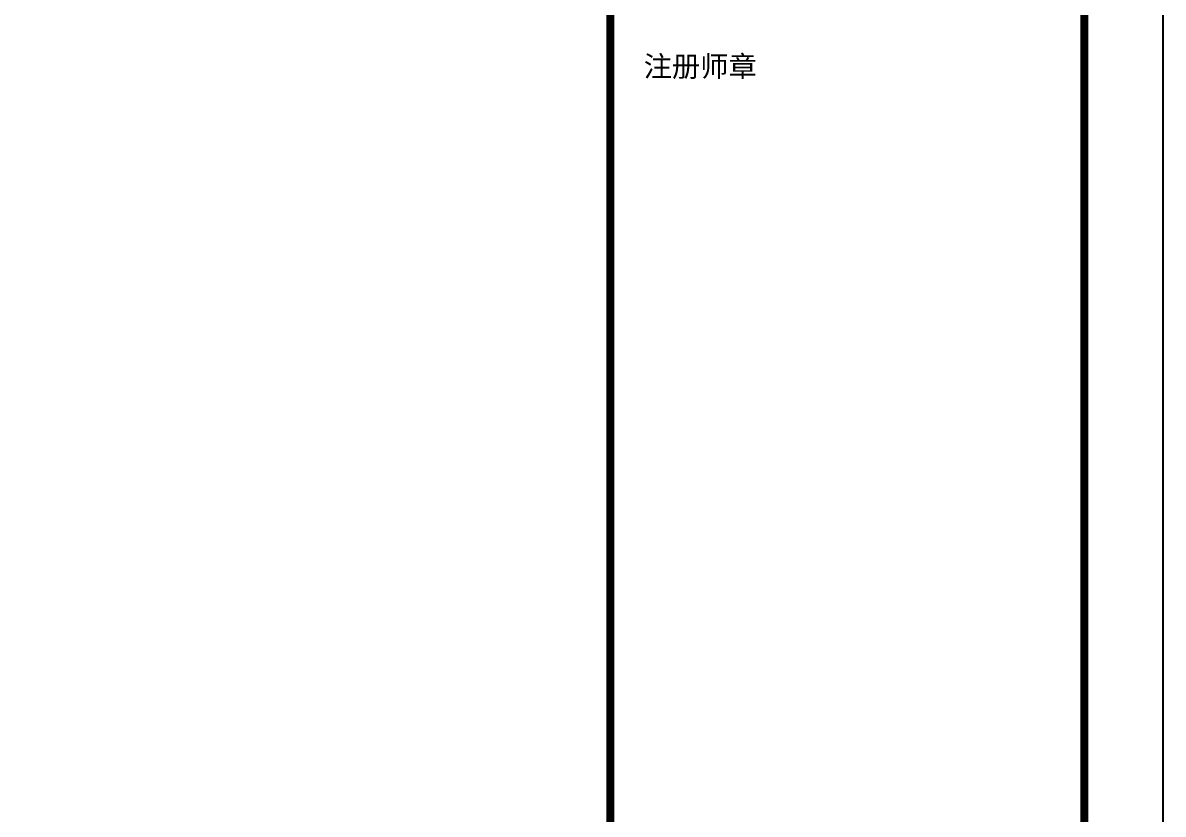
# Model space of a CAD drawing. Extents: x 69728788 to 150676229, y 15322671 to 43663798.
# Drawn here: x 75332686 to 75349314, y 19473775 to 19485312 of the extents above; entities that cross this region are included whole.
import ezdxf

# ---------------------------------------------------------------- set-up
doc = ezdxf.new("R2010")
doc.units = 0
doc.header["$LTSCALE"] = 1000
doc.header["$MEASUREMENT"] = 0
doc.layers.add('PUB_TITLE', color=4, linetype='CONTINUOUS')
doc.layers.add('图框', color=253, linetype='CONTINUOUS')
doc.styles.add('黑体', font='simhei.ttf', dxfattribs={"width": 0.6, "height": 4.3})

msp = doc.modelspace()

# ---------------------------------------------------------------- linework, layer by layer
at = {"layer": 'PUB_TITLE'}
msp.add_lwpolyline([(75107584.3, 19440010.9), (75349314.3, 19440010.9), (75349314.3, 19508320.9), (75107584.3, 19508320.9)], close=True, dxfattribs=at)
at = {"layer": 'PUB_TITLE', "const_width": 115}
msp.add_lwpolyline([(75110459.3, 19441160.9), (75348164.3, 19441160.9), (75348164.3, 19507170.9), (75110459.3, 19507170.9)], close=True, dxfattribs=at)
at = {"layer": '图框', "color": 4, "const_width": 113.4}
msp.add_lwpolyline([(75348164.3, 19441160.9), (75341253.6, 19441160.9), (75341253.6, 19507170.9), (75348164.3, 19507170.9)], dxfattribs=at)
msp.add_lwpolyline([(75348164.3, 19441160.9), (75341253.6, 19441160.9), (75341253.6, 19507170.9), (75348164.3, 19507170.9)], dxfattribs=at)

# ---------------------------------------------------------------- texts
at = {"layer": '图框', "color": 4, "style": '黑体'}
msp.add_text('注册师章', height=302.39, dxfattribs=at).set_placement((75341738.8, 19484526))

doc.saveas('drawing.dxf')
